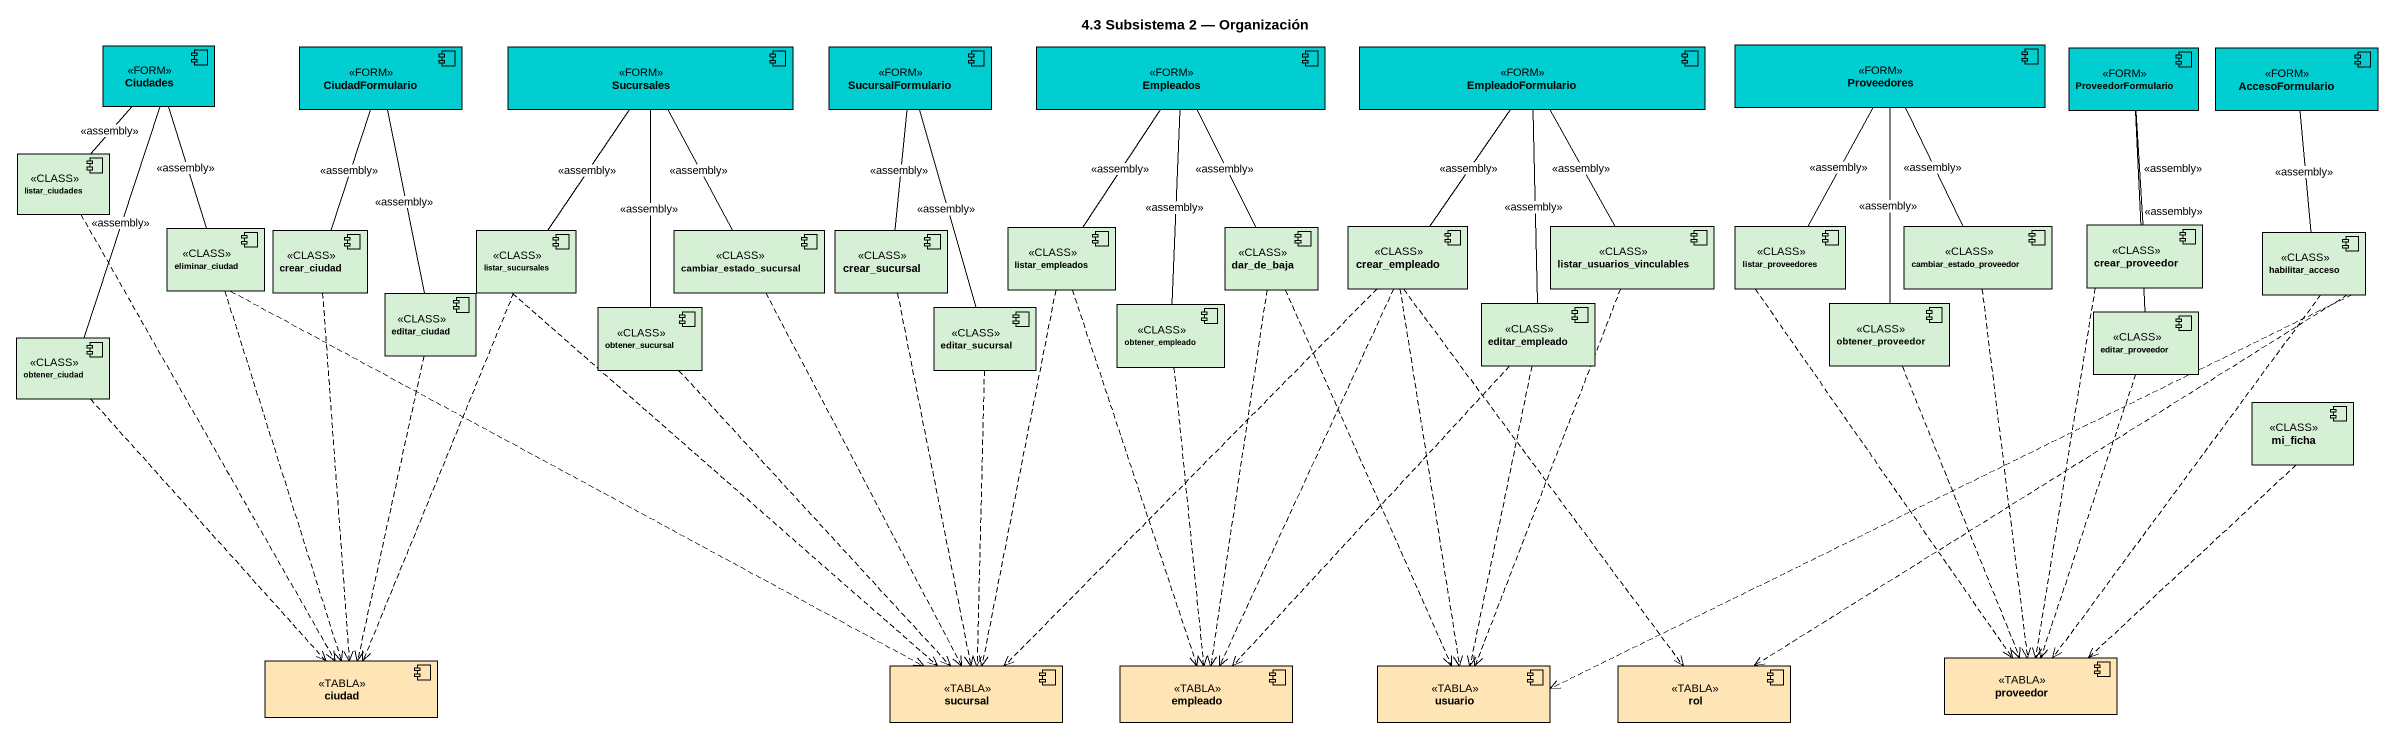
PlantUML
@startuml
title 4.3 Subsistema 2 — Organización
component Ciudades <<FORM>> #00CED1
component CiudadFormulario <<FORM>> #00CED1
component Sucursales <<FORM>> #00CED1
component SucursalFormulario <<FORM>> #00CED1
component Empleados <<FORM>> #00CED1
component EmpleadoFormulario <<FORM>> #00CED1
component Proveedores <<FORM>> #00CED1
component ProveedorFormulario <<FORM>> #00CED1
component AccesoFormulario <<FORM>> #00CED1
component listar_ciudades <<CLASS>> #D6F0D6
component eliminar_ciudad <<CLASS>> #D6F0D6
component crear_ciudad <<CLASS>> #D6F0D6
component listar_sucursales <<CLASS>> #D6F0D6
component cambiar_estado_sucursal <<CLASS>> #D6F0D6
component crear_sucursal <<CLASS>> #D6F0D6
component listar_empleados <<CLASS>> #D6F0D6
component dar_de_baja <<CLASS>> #D6F0D6
component crear_empleado <<CLASS>> #D6F0D6
component listar_usuarios_vinculables <<CLASS>> #D6F0D6
component listar_proveedores <<CLASS>> #D6F0D6
component cambiar_estado_proveedor <<CLASS>> #D6F0D6
component crear_proveedor <<CLASS>> #D6F0D6
component habilitar_acceso <<CLASS>> #D6F0D6
component editar_ciudad <<CLASS>> #D6F0D6
component obtener_sucursal <<CLASS>> #D6F0D6
component editar_sucursal <<CLASS>> #D6F0D6
component obtener_empleado <<CLASS>> #D6F0D6
component editar_empleado <<CLASS>> #D6F0D6
component obtener_proveedor <<CLASS>> #D6F0D6
component editar_proveedor <<CLASS>> #D6F0D6
component obtener_ciudad <<CLASS>> #D6F0D6
component mi_ficha <<CLASS>> #D6F0D6
component ciudad <<TABLA>> #FFE4B5
component sucursal <<TABLA>> #FFE4B5
component empleado <<TABLA>> #FFE4B5
component usuario <<TABLA>> #FFE4B5
component rol <<TABLA>> #FFE4B5
component proveedor <<TABLA>> #FFE4B5
Ciudades -- listar_ciudades : <<assembly>>
Ciudades -- eliminar_ciudad : <<assembly>>
Ciudades -- obtener_ciudad : <<assembly>>
CiudadFormulario -- crear_ciudad : <<assembly>>
CiudadFormulario -- editar_ciudad : <<assembly>>
Sucursales -- listar_sucursales : <<assembly>>
Sucursales -- cambiar_estado_sucursal : <<assembly>>
Sucursales -- obtener_sucursal : <<assembly>>
SucursalFormulario -- crear_sucursal : <<assembly>>
SucursalFormulario -- editar_sucursal : <<assembly>>
Empleados -- listar_empleados : <<assembly>>
Empleados -- dar_de_baja : <<assembly>>
Empleados -- obtener_empleado : <<assembly>>
EmpleadoFormulario -- crear_empleado : <<assembly>>
EmpleadoFormulario -- listar_usuarios_vinculables : <<assembly>>
EmpleadoFormulario -- editar_empleado : <<assembly>>
Proveedores -- listar_proveedores : <<assembly>>
Proveedores -- cambiar_estado_proveedor : <<assembly>>
Proveedores -- obtener_proveedor : <<assembly>>
ProveedorFormulario -- crear_proveedor : <<assembly>>
ProveedorFormulario -- editar_proveedor : <<assembly>>
AccesoFormulario -- habilitar_acceso : <<assembly>>
listar_ciudades ..> ciudad
eliminar_ciudad ..> ciudad
eliminar_ciudad .right.> sucursal
crear_ciudad ..> ciudad
listar_sucursales ..> ciudad
listar_sucursales ..> sucursal
cambiar_estado_sucursal ..> sucursal
crear_sucursal ..> sucursal
listar_empleados ..> sucursal
listar_empleados ..> empleado
dar_de_baja ..> empleado
dar_de_baja ..> usuario
crear_empleado ..> sucursal
crear_empleado ..> empleado
crear_empleado ..> usuario
crear_empleado ..> rol
listar_usuarios_vinculables ..> usuario
listar_proveedores ..> proveedor
cambiar_estado_proveedor ..> proveedor
crear_proveedor ..> proveedor
habilitar_acceso .left.> usuario
habilitar_acceso ..> rol
habilitar_acceso ..> proveedor
editar_ciudad ..> ciudad
obtener_sucursal ..> sucursal
editar_sucursal ..> sucursal
obtener_empleado ..> empleado
editar_empleado ..> empleado
editar_empleado ..> usuario
obtener_proveedor ..> proveedor
editar_proveedor ..> proveedor
obtener_ciudad ..> ciudad
mi_ficha ..> proveedor
@enduml
